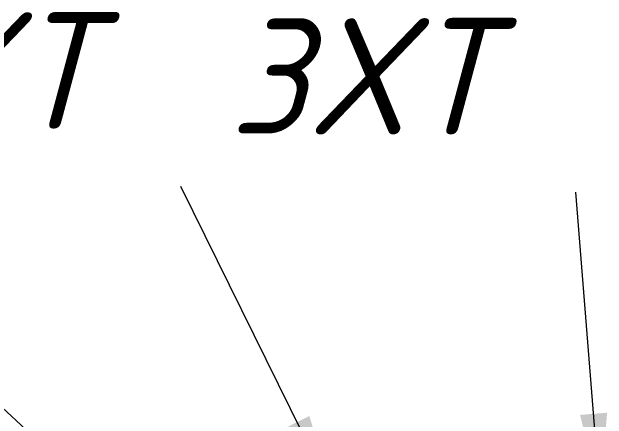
# Model space of a CAD drawing. Header units: millimetres. Extents: x 184 to 2238, y 135 to 1711.
# Drawn here: x 1827.8 to 1935.9, y 1453.2 to 1527.2 of the extents above; entities that cross this region are included whole.
import ezdxf

# ---------------------------------------------------------------- set-up
doc = ezdxf.new("R2010")
doc.units = ezdxf.units.MM
doc.header["$LTSCALE"] = 6
doc.layers.add('Обозначение (ГОСТ)', color=7, linetype='Continuous', lineweight=18)
doc.styles.add('Обычный текст (ГОСТ)', font='GOST_Common Italic.ttf')
doc.dimstyles.new('Диаметр (ГОСТ)$7', dxfattribs={"dimscale": 6, "dimtxt": 3.5, "dimasz": 2.5, "dimexe": 1, "dimexo": 0, "dimgap": 0.5, "dimtad": 1, "dimrnd": 1e-08, "dimtxsty": 'Обычный текст (ГОСТ)', "dimblk": 'Filled-1', "dimcen": 0.09, "dimdle": 15, "dimclrd": 256, "dimclre": 256, "dimclrt": 256, "dimazin": 2, "dimtfac": 0.714286, "dimtdec": 3, "dimtmove": 0, "dimatfit": 3, "dimfxl": 1, "dimtolj": 1, "dimlwd": -1, "dimlwe": 25, "dimarcsym": 0})

# ---------------------------------------------------------------- blocks, each defined once
blk = doc.blocks.new('Filled-1')
at = {"color": 0}
for p, q in [((0, 0), (-1, 0.1429)), ((-1, 0.1429), (-1, -0.1429)), ((-1, 0), (0, 0)), ((-1, -0.1429), (0, 0))]:
    blk.add_line(p, q, dxfattribs=at)
at = {"color": 0, "flags": 128}
blk.add_lwpolyline([(-1, -0.1429), (0, 0), (-1, 0.1429), (-1, -0.1429)], dxfattribs=at)
at = {"color": 0}
blk.add_solid([(-1, -0.1429), (0, 0), (-1, 0.1429), (-1, -0.1429)], dxfattribs=at)
blk = doc.blocks.new('Текст на выноске_5')
at = {"layer": 'Обозначение (ГОСТ)', "insert": (-2.9979, 0.5), "char_height": 3.5, "attachment_point": 7, "style": 'Обычный текст (ГОСТ)'}
blk.add_mtext('\\A1;\\fGOST Common|b0|i1;\\H0.9979;2\\fGOST Common|b0|i1;\\H1.0079;XT', dxfattribs=at)
blk = doc.blocks.new('Текст на выноске_6')
at = {"layer": 'Обозначение (ГОСТ)', "insert": (-2.9979, 0.5), "char_height": 3.5, "attachment_point": 7, "style": 'Обычный текст (ГОСТ)'}
blk.add_mtext('\\A1;\\fGOST Common|b0|i1;\\H0.9979;3\\fGOST Common|b0|i1;\\H1.0079;XT', dxfattribs=at)

msp = doc.modelspace()

# ---------------------------------------------------------------- block references
at = {"xscale": 20.99999964237213, "yscale": 20.99999964237213, "zscale": 20.99999964237213}
for name, p in [('Текст на выноске_5', (1858.498, 1495.498)), ('Текст на выноске_6', (1930.251, 1494.443))]:
    msp.add_blockref(name, p, dxfattribs=at)

# ---------------------------------------------------------------- leaders
at = {"layer": 'Обозначение (ГОСТ)'}
for points in [[(1843.491, 1439.181), (1780.953, 1496.603)], [(1886.265, 1439.181), (1858.498, 1495.498)], [(1934.691, 1439.181), (1930.251, 1494.443)]]:
    msp.add_leader(points, dimstyle='Диаметр (ГОСТ)$7', override={"dimtad": 0}, dxfattribs=at)

doc.saveas('drawing.dxf')
